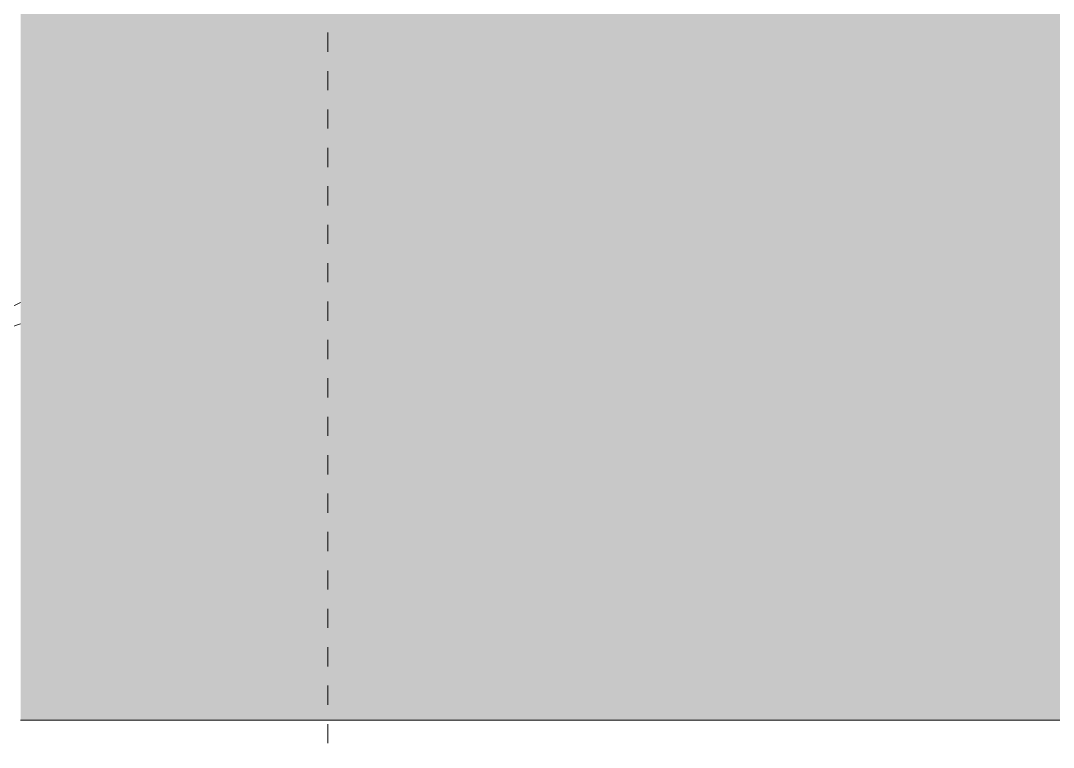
# Model space of a CAD drawing. Header units: inches. Extents: x -10205 to 13964, y -460 to 30702.
# Drawn here: x -2591.17 to -2584.45, y 10815 to 10819.73 of the extents above; entities that cross this region are included whole.
import ezdxf

# ---------------------------------------------------------------- set-up
doc = ezdxf.new("R2010")
doc.units = ezdxf.units.IN
doc.header["$MEASUREMENT"] = 0
doc.linetypes.add('Dash', pattern=[0.25, 0.125, -0.125])
for name, color, linetype, lineweight in [('A-GENM', 5, 'Continuous', 9), ('A-GENM-HDLN', 13, 'Dash', 9), ('A-WALL', 113, 'Continuous', 9), ('A-WALL-7', 113, 'Continuous', 5), ('A-WALL-PATT-5', 111, 'Continuous', 9)]:
    doc.layers.add(name, color=color, linetype=linetype, lineweight=lineweight)

# ---------------------------------------------------------------- blocks, each defined once
blk = doc.blocks.new('_THE_ WINDOW _ DOOR - Door - 1st Floor-1770927-SITE PLAN - CAD FILE')
at = {"layer": 'A-GENM-HDLN'}
blk.add_line((17.01249999999981, 33.21249999999933), (17.01249999999981, -0.812500000000376), dxfattribs=at)
blk.add_arc((17.01249999999975, -0.8125000000004267), 34.025, 89.99999999999964, 179.9999999999999, dxfattribs=at)

msp = doc.modelspace()

# ---------------------------------------------------------------- hatches: boundary and pattern name
at = {"layer": 'A-WALL-7'}
msp.add_hatch(color=256, dxfattribs=at).paths.add_polyline_path([(-2591.173736679681, 10815.17689611052), (-2553.148736679681, 10815.17689611052), (-2553.148736679681, 10820.30189611052), (-2591.173736679681, 10820.30189611052), (-2591.173736679681, 10815.80189611052)], flags=0)
at = {"layer": 'A-WALL-PATT-5'}
h = msp.add_hatch(dxfattribs=at)
h.set_pattern_fill('FP_4', color=256, style=0, pattern_type=2)
h.set_pattern_definition([(216.87, (12.795, 31.987), (95.96128571417499, 63.97497142697662), [15.994, -143.942]), (206.565, (31.987, 22.391), (-31.98698098913992, -31.98692384710355), [35.76300000000001, -35.76300000000001]), (198.435, (31.987, 6.397), (-63.9747458606528, -31.98712813093555), [20.23099999999999, -80.92199999999998])])
h.paths.add_polyline_path([(-2369.123736679711, 10815.80189611052), (-2319.5362366797, 10815.80189611052), (-2319.5362366797, 10821.30189611052), (-2369.3112366797, 10821.30189611052), (-2369.3112366797, 10815.80189611052)], flags=0)
h.paths.add_polyline_path([(-2281.511236679699, 10815.80189611052), (-2214.961236679701, 10815.80189611052), (-2214.961236679701, 10821.30189611052), (-2281.511236679699, 10821.30189611052)], flags=0)
h.paths.add_polyline_path([(-2138.911236679701, 10815.80189611052), (-2105.223736679692, 10815.80189611052), (-2105.223736679692, 10821.30189611052), (-2138.911236679701, 10821.30189611052)], flags=0)
h.paths.add_polyline_path([(-2906.536236679699, 10815.80189611053), (-2906.536236679699, 10821.30189611052), (-2927.673736679712, 10821.30189611052), (-2927.673736679712, 10819.80189611052), (-2922.923736679709, 10819.80189611052), (-2922.923736679709, 10815.80189611053), (-2906.798736679119, 10815.80189611053)], flags=0)
h.paths.add_polyline_path([(-2484.5112366797, 10815.80189611052), (-2407.336236679701, 10815.80189611052), (-2407.336236679701, 10821.30189611052), (-2484.5112366797, 10821.30189611052)], flags=0)
h.paths.add_polyline_path([(-2639.673736679717, 10815.80189611052), (-2591.173736679681, 10815.80189611052), (-2591.173736679681, 10821.30189611052), (-2676.511236679699, 10821.30189611052), (-2676.511236679699, 10815.80189611052), (-2640.298736679714, 10815.80189611052)], flags=0)
h.paths.add_polyline_path([(-2553.148736679681, 10815.80189611052), (-2522.536236679701, 10815.80189611052), (-2522.536236679701, 10821.30189611052), (-2553.148736679681, 10821.30189611052)], flags=0)
h.paths.add_polyline_path([(-2714.723736679708, 10815.80189611052), (-2714.536236679699, 10815.80189611052), (-2714.536236679699, 10821.30189611052), (-2765.173736679787, 10821.30189611052), (-2765.173736679787, 10815.80189611053), (-2718.423736679892, 10815.80189611052)], flags=0)
h.paths.add_polyline_path([(-2868.5112366797, 10815.80189611053), (-2803.198736679787, 10815.80189611053), (-2803.198736679787, 10821.30189611053), (-2868.5112366797, 10821.30189611053)], flags=0)
h = msp.add_hatch(dxfattribs=at)
h.set_pattern_fill('FP_2', color=256, style=0, pattern_type=2)
h.set_pattern_definition([(0, (0, 0), (61.44, 15.36), [2.534, -43.54600000000001, 2.534, -43.54600000000001, -245.76]), (0, (0, 0), (61.44, 15.36), [-92.16, 2.534, -89.626, 2.534, -43.54600000000001, -107.52]), (0, (0, 0), (61.44, 15.36), [-230.4, 2.534, -28.186, 2.534, -74.266]), (120, (23.04, 7.68), (-44.02215020212896, 45.52860080851592), [2.534, -43.546, 2.534, -43.546, -245.76]), (120, (23.04, 7.68), (-44.02215020212896, 45.52860080851592), [-92.15999999999998, 2.534, -89.62599999999999, 2.534, -43.546, -107.52]), (120, (23.04, 7.68), (-44.02215020212896, 45.52860080851592), [-230.4, 2.534, -28.186, 2.534, -74.26599999999999]), (240, (30.72, 38.4), (-17.41784979787101, -60.8886008085159), [2.534, -43.54600000000001, 2.534, -43.54600000000001, -245.76]), (240, (30.72, 38.4), (-17.41784979787101, -60.8886008085159), [-92.16, 2.534, -89.626, 2.534, -43.54600000000001, -107.52]), (240, (30.72, 38.4), (-17.41784979787101, -60.8886008085159), [-230.4, 2.534, -28.186, 2.534, -74.266])])
h.paths.add_polyline_path([(-2319.5362366797, 10815.17689611052), (-2319.5362366797, 10815.80189611052), (-2369.3112366797, 10815.80189611052), (-2369.3112366797, 10815.17689611052), (-2327.798736679551, 10815.17689611052)], flags=0)
h.paths.add_polyline_path([(-2281.511236679699, 10815.17689611052), (-2214.961236679701, 10815.17689611052), (-2214.961236679701, 10815.80189611052), (-2281.511236679699, 10815.80189611052)], flags=0)
h.paths.add_polyline_path([(-2111.348736679691, 10815.17689611052), (-2110.723736679692, 10815.17689611052), (-2110.723736679692, 10815.80189611052), (-2138.911236679701, 10815.80189611052), (-2138.911236679701, 10815.17689611052)], flags=0)
h.paths.add_polyline_path([(-2906.798736679119, 10815.17689611052), (-2906.536236679699, 10815.17689611052), (-2906.536236679699, 10815.80189611053), (-2922.923736679709, 10815.80189611053), (-2922.923736679709, 10815.17689611052), (-2910.798736679119, 10815.17689611052)], flags=0)
h.paths.add_polyline_path([(-2868.5112366797, 10815.17689611052), (-2803.198736679787, 10815.17689611052), (-2803.198736679787, 10815.80189611053), (-2868.5112366797, 10815.80189611053)], flags=0)
h.paths.add_polyline_path([(-2482.623244006882, 10815.17689611052), (-2453.098736679676, 10815.17689611052), (-2453.098736679676, 10815.80189611052), (-2484.5112366797, 10815.80189611052), (-2484.5112366797, 10815.17689611052), (-2484.323736679704, 10815.17689611052)], flags=0)
h.paths.add_polyline_path([(-2529.423736680085, 10815.17689611052), (-2522.536236679701, 10815.17689611052), (-2522.536236679701, 10815.80189611052), (-2553.148736679681, 10815.80189611052), (-2553.148736679681, 10815.17689611052)], flags=0)
h.paths.add_polyline_path([(-2714.536236679699, 10815.17689611052), (-2714.536236679699, 10815.80189611052), (-2765.173736679787, 10815.80189611053), (-2765.173736679787, 10815.17689611052), (-2714.723736679708, 10815.17689611052)], flags=0)
h.paths.add_polyline_path([(-2448.298736679574, 10815.17689611052), (-2407.336236679701, 10815.17689611052), (-2407.336236679701, 10815.80189611052), (-2448.348736679673, 10815.80189611052), (-2448.348736679675, 10815.17689611052)], flags=0)
h.paths.add_polyline_path([(-2676.511236679699, 10815.17689611052), (-2640.29873667971, 10815.17689611052), (-2640.299820582453, 10815.80189611052), (-2676.511236679699, 10815.80189611052)], flags=0)
h.paths.add_polyline_path([(-2634.923736679709, 10815.17689611052), (-2591.173736679681, 10815.17689611052), (-2591.173736679681, 10815.80189611052), (-2635.54873667971, 10815.71667764135), (-2635.54873667971, 10815.17689611052)], flags=0)

# ---------------------------------------------------------------- linework, layer by layer
at = {"layer": 'A-WALL'}
msp.add_line((-2553.14873667968, 10815.17689611051), (-2591.17373667968, 10815.17689611051), dxfattribs=at)

# ---------------------------------------------------------------- block references
at = {"layer": 'A-GENM', "rotation": 180}
msp.add_blockref('_THE_ WINDOW _ DOOR - Door - 1st Floor-1770927-SITE PLAN - CAD FILE', (-2572.161236679679, 10819.48939611051), dxfattribs=at)

doc.saveas('drawing.dxf')
